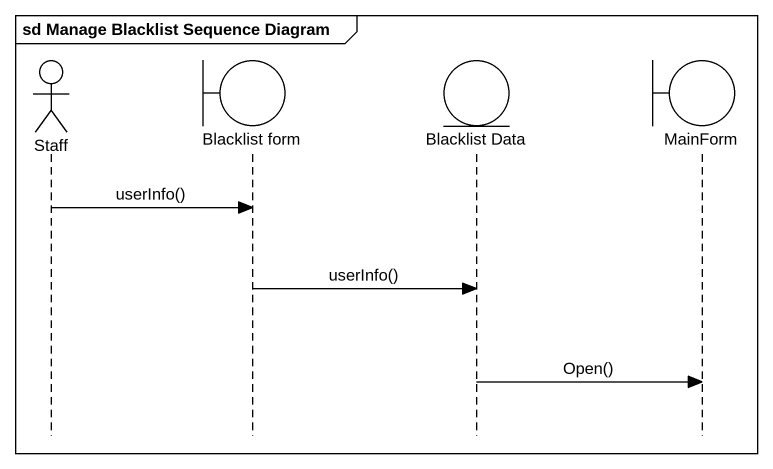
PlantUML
@startuml
mainframe sd Manage Blacklist Sequence Diagram
hide footbox
actor Staff
boundary "Blacklist form" as Blacklist_form
entity "Blacklist Data" as Blacklist_Data
boundary MainForm

Staff -> Blacklist_form : userInfo()
Blacklist_form -> Blacklist_Data : userInfo()
Blacklist_Data -> MainForm : Open()
@enduml
